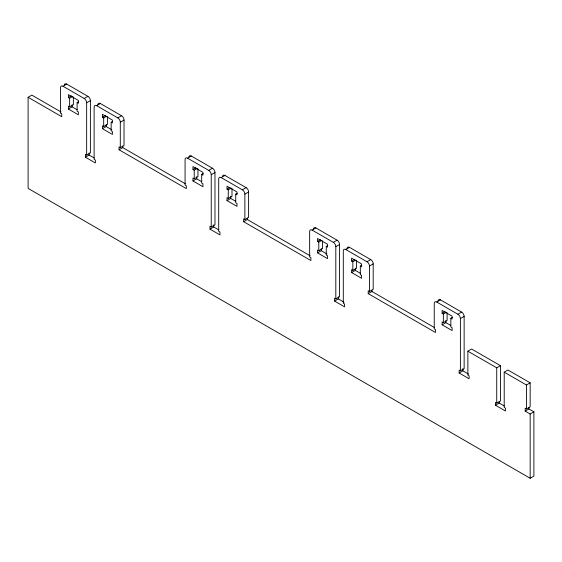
<?xml version="1.0" encoding="UTF-8"?>
<svg xmlns="http://www.w3.org/2000/svg" width="562" height="562" viewBox="0 0 562 562"><rect width="100%" height="100%" fill="white"/><g stroke="black" fill="none" stroke-linecap="round" stroke-linejoin="round"><path stroke-width="0.84" d="M437.981 301.056A3.527 2.037 60 0 1 440.468 299.869L461.641 312.1A3.527 2.037 60 0 1 464.135 316.413L464.135 368.679L460.397 370.836L459.154 370.119L459.154 372.992L469.115 378.746L469.115 375.873L467.872 375.156L467.872 351.18L471.609 349.016L500.468 365.679L500.468 400.924L496.731 403.087L495.487 402.364L495.487 405.244L505.456 410.998L505.456 408.117L504.205 407.401L504.205 372.156L507.943 370L530.163 382.827L530.163 406.804L526.425 408.96L525.182 408.237L525.182 411.117L528.919 408.96L533.9 411.834L533.9 476.091L530.163 478.248L28.1 188.389L28.1 97.275L31.837 95.119L60.991 111.95M28.1 97.275L61.736 116.699L61.736 113.819L60.492 113.103L60.492 87.686A3.527 2.037 60 0 1 62.986 86.246L66.723 84.089L87.904 96.32A3.527 2.037 60 0 1 90.391 100.633L90.391 152.899L86.653 155.056L85.41 154.339L85.41 157.22L95.378 162.973L95.378 160.093L94.128 159.376L94.128 107.11A3.527 2.037 60 0 1 96.622 105.67L100.359 103.513L121.54 115.737A3.527 2.037 60 0 1 124.026 120.057L124.026 145.467L120.289 147.623L119.046 146.907L119.046 149.787L186.317 188.621L186.317 185.748L185.074 185.031L185.074 159.615A3.527 2.037 60 0 1 187.567 158.175L191.305 156.018L212.478 168.242A3.527 2.037 60 0 1 214.972 172.562L214.972 224.828L211.235 226.985L209.991 226.268L209.991 229.141L219.96 234.895L219.96 232.022L218.709 231.298L218.709 179.032A3.527 2.037 60 0 1 221.203 177.592L224.94 175.435L246.121 187.666A3.527 2.037 60 0 1 248.608 191.979L248.608 217.396L244.87 219.552L243.627 218.836L243.627 221.709L310.898 260.55L310.898 257.67L309.655 256.953L309.655 231.537A3.527 2.037 60 0 1 312.149 230.104L315.886 227.94L337.06 240.171A3.527 2.037 60 0 1 339.553 244.484L339.553 296.75L335.816 298.914L334.573 298.19L334.573 301.07L344.534 306.824L344.534 303.944L343.291 303.227L343.291 250.961A3.527 2.037 60 0 1 345.785 249.521L349.522 247.364L370.702 259.588A3.527 2.037 60 0 1 373.189 263.908L373.189 289.318L369.452 291.481L368.208 290.758L368.208 293.638L435.48 332.479L435.48 329.599L434.236 328.882L434.236 303.466A3.527 2.037 60 0 1 436.73 302.026L440.468 299.869M73.369 96.945L73.369 104.708L69.632 106.871L68.381 106.148L68.381 109.028L78.35 114.781L78.35 111.901L77.106 111.185L77.106 102.551L78.35 103.275L78.35 100.394L68.381 94.641L68.381 97.521L71.374 95.793M68.381 97.521L69.632 98.238L72.617 96.509M77.106 102.551L78.596 101.687M62.986 86.246L84.167 98.476L87.904 96.32M68.381 109.028L72.119 106.871L77.106 109.745M86.653 155.056L86.653 102.79L90.391 100.633M107.419 116.601L107.419 124.371L103.682 126.527L102.439 125.811L102.439 128.684L112.4 134.437L112.4 131.564L111.157 130.841L111.157 122.214L112.4 122.93L112.4 120.057L102.439 114.304L102.439 117.177L105.424 115.449M102.439 117.177L103.682 117.894L106.668 116.172M96.622 105.67L117.802 117.894L121.54 115.737M111.157 122.214L112.653 121.35M102.439 128.684L106.176 126.527L111.866 129.815M120.289 147.623L120.289 122.214L124.026 120.057M85.41 157.22L89.147 155.056L94.128 157.936M119.046 149.787L122.783 147.623L185.523 183.851M197.95 168.867L197.95 176.637L194.213 178.793L192.963 178.077L192.963 180.95L202.931 186.703L202.931 183.83L201.688 183.107L201.688 174.48L202.931 175.196L202.931 172.323L192.963 166.57L192.963 169.443L195.955 167.715M192.963 169.443L194.213 170.16L197.199 168.438M201.688 174.48L203.177 173.616M187.567 158.175L208.741 170.405L212.478 168.242M192.963 180.95L196.7 178.793L201.688 181.674M211.235 226.985L211.235 174.719L214.972 172.562M232.001 188.53L232.001 196.3L228.263 198.456L227.013 197.733L227.013 200.613L236.981 206.366L236.981 203.486L235.738 202.77L235.738 194.136L236.981 194.859L236.981 191.979L227.013 186.226L227.013 189.106L230.006 187.378M227.013 189.106L228.263 189.823L231.249 188.094M221.203 177.592L242.384 189.823L246.121 187.666M235.738 194.136L237.234 193.272M227.013 200.613L230.75 198.456L235.738 201.329M244.87 219.552L244.87 194.136L248.608 191.979M209.991 229.141L213.729 226.985L218.709 229.865M243.627 221.709L247.364 219.552L310.105 255.773M322.525 240.796L322.525 248.566L318.787 250.722L317.544 249.999L317.544 252.879L327.513 258.632L327.513 255.752L326.262 255.036L326.262 246.402L327.513 247.125L327.513 244.245L317.544 238.492L317.544 241.372L320.537 239.644M317.544 241.372L318.787 242.089L321.78 240.36M326.262 246.402L327.758 245.545M312.149 230.104L333.322 242.327L337.06 240.171M317.544 252.879L321.281 250.722L326.979 254.01M335.816 298.914L335.816 246.648L339.553 244.484M356.582 260.452L356.582 268.222L352.845 270.378L351.594 269.662L351.594 272.535L361.563 278.295L361.563 275.415L360.319 274.699L360.319 266.065L361.563 266.781L361.563 263.908L351.594 258.155L351.594 261.028L354.587 259.307M351.594 261.028L352.845 261.752L355.83 260.023M345.785 249.521L366.965 261.752L370.702 259.588M360.319 266.065L361.816 265.201M351.594 272.535L355.332 270.378L360.319 273.258M369.452 291.481L369.452 266.065L373.189 263.908M334.573 301.07L338.31 298.914L344 302.201M368.208 293.638L371.946 291.481L434.686 327.702M447.106 312.718L447.106 320.488L443.369 322.644L442.125 321.928L442.125 324.801L452.094 330.561L452.094 327.681L450.843 326.965L450.843 318.331L452.094 319.047L452.094 316.174L442.125 310.421L442.125 313.294L445.118 311.573M442.125 313.294L443.369 314.017L446.361 312.289M450.843 318.331L452.34 317.467M436.73 302.026L457.904 314.256L461.641 312.1M442.125 324.801L445.863 322.644L450.843 325.524M460.397 370.836L460.397 318.57L464.135 316.413M459.154 372.992L462.891 370.836L468.582 374.123M467.872 351.18L496.731 367.843L500.468 365.679M504.205 372.156L526.425 384.984L530.163 382.827M495.487 405.244L499.225 403.087L504.205 405.961M525.182 411.117L530.163 413.99L533.9 411.834M530.163 413.99L530.163 478.248M528.919 407.52L528.919 408.96M526.425 384.984L526.425 408.96M499.225 401.647L499.225 403.087M496.731 367.843L496.731 403.087M462.891 368.679L462.891 370.836M445.863 320.488L445.863 322.644M443.369 314.017L443.369 322.644M371.946 290.041L371.946 291.481M355.332 268.222L355.332 270.378M352.845 261.752L352.845 270.378M338.31 296.75L338.31 298.914M321.281 248.566L321.281 250.722M318.787 242.089L318.787 250.722M247.364 218.112L247.364 219.552M230.75 196.3L230.75 198.456M228.263 189.823L228.263 198.456M213.729 224.828L213.729 226.985M196.7 176.637L196.7 178.793M194.213 170.16L194.213 178.793M122.783 146.19L122.783 147.623M106.176 124.371L106.176 126.527M103.682 117.894L103.682 126.527M89.147 152.899L89.147 155.056M72.119 104.708L72.119 106.871M69.632 98.238L69.632 106.871M188.853 156.96A3.527 2.037 60 0 1 191.305 156.018M97.879 104.701A3.527 2.037 60 0 1 100.359 103.513M64.272 85.031A3.527 2.037 60 0 1 66.723 84.089M347.028 248.804A3.527 2.037 60 0 1 349.522 247.364M313.399 229.127A3.527 2.037 60 0 1 315.886 227.94M222.545 176.138A3.527 2.037 60 0 1 224.94 175.435M208.741 170.405A3.527 2.037 60 0 1 211.235 174.719M117.802 117.894A3.527 2.037 60 0 1 120.289 122.214M84.167 98.476A3.527 2.037 60 0 1 86.653 102.79M457.904 314.256A3.527 2.037 60 0 1 460.397 318.57M366.965 261.752A3.527 2.037 60 0 1 369.452 266.065M333.322 242.327A3.527 2.037 60 0 1 335.816 246.648M242.384 189.823A3.527 2.037 60 0 1 244.87 194.136"/></g></svg>
